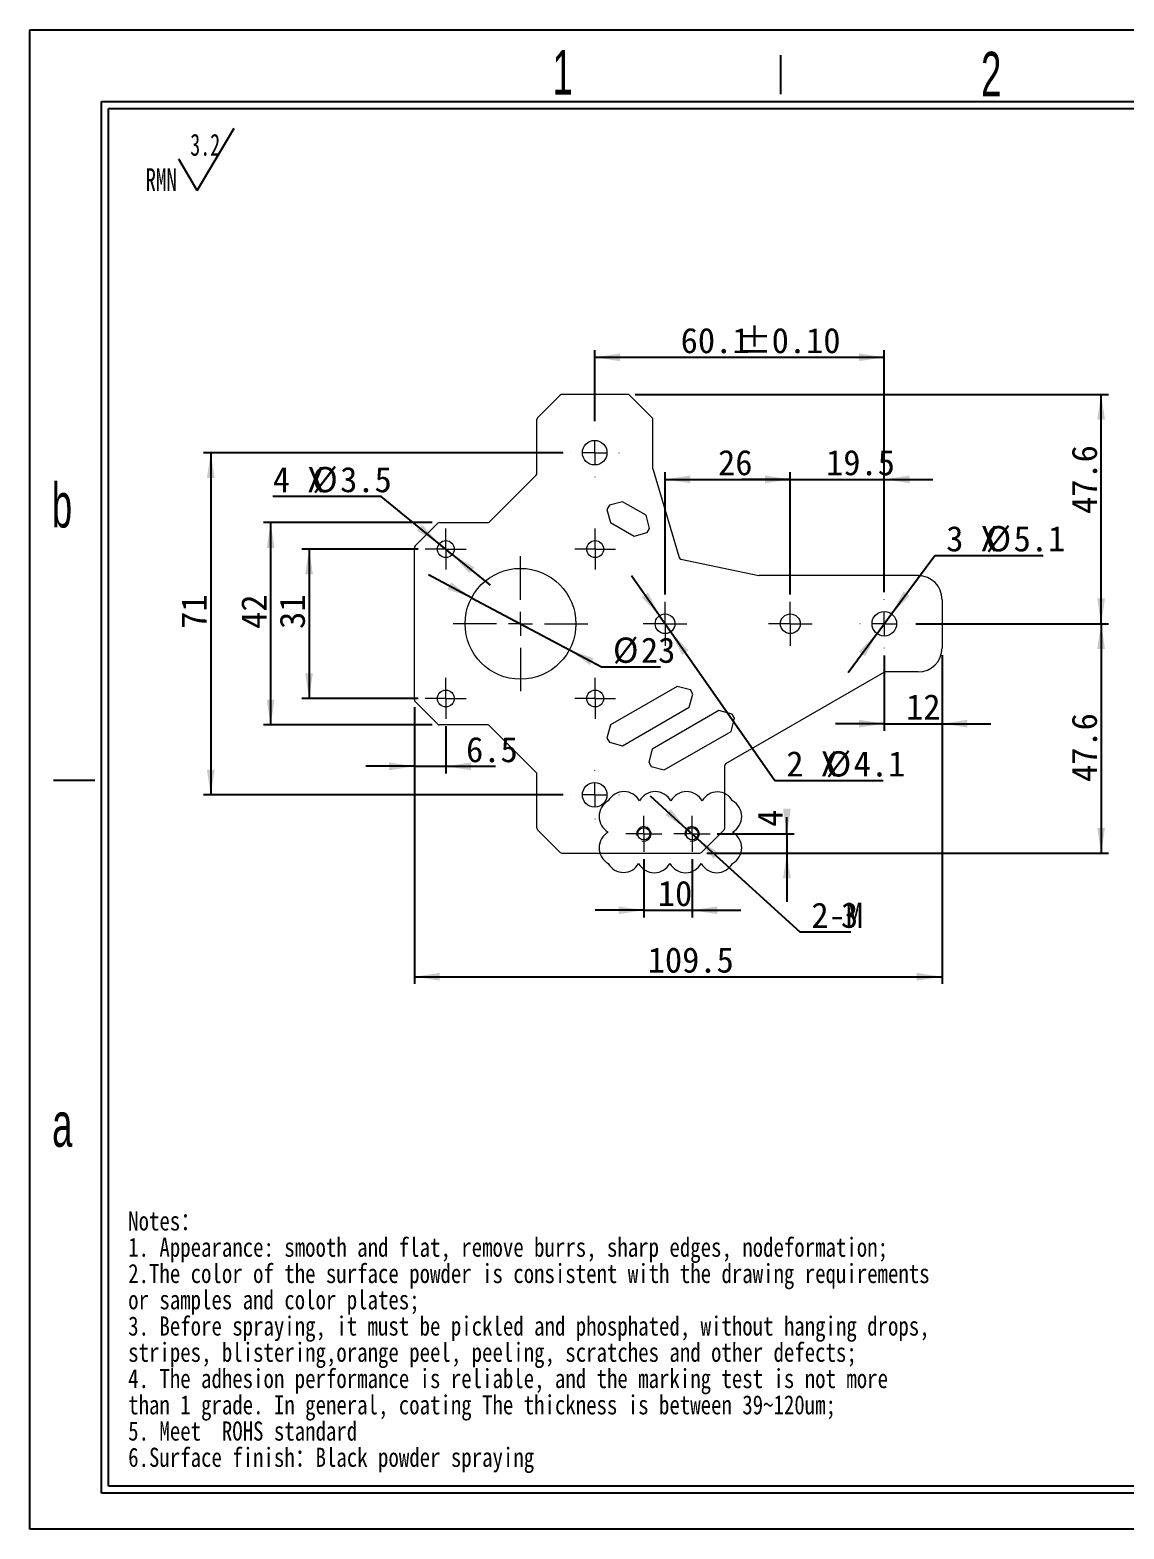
# Model space of a CAD drawing. Header units: millimetres. Extents: x 3 to 443, y 2 to 313.
# Drawn here: x 2.7 to 229.7, y 1.9 to 313 of the extents above; entities that cross this region are included whole.
import ezdxf

# ---------------------------------------------------------------- set-up
doc = ezdxf.new("R2010")
doc.units = ezdxf.units.MM
doc.header["$LTSCALE"] = 1.5
doc.linetypes.add('CENTER', pattern=[10.16, 6.35, -1.27, 1.27, -1.27])
doc.layers.add('DIM', color=5, linetype='Continuous')
doc.layers.add('SLD-0', color=179, linetype='Continuous')
doc.layers.add('中心线', color=1, linetype='CENTER', lineweight=15)
doc.styles.add('SLDTEXTSTYLE0', font='SIMSUN.TTC', dxfattribs={"width": 0.67})
doc.styles.add('SLDTEXTSTYLE15', font='SIMSUN.TTC')
doc.styles.add('SLDTEXTSTYLE3', font='SIMSUN.TTC', dxfattribs={"width": 0.8, "bigfont": 'bigfont'})
doc.styles.add('SLDTEXTSTYLE4', font='SIMSUN.TTC', dxfattribs={"width": 0.8})
doc.styles.add('SLDTEXTSTYLE7', font='GOTHIC.TTF', dxfattribs={"width": 0.61171})
doc.dimstyles.new('SLDDIMSTYLE0', dxfattribs={"dimtxt": 5.25, "dimasz": 5.25, "dimexe": 0, "dimexo": 0.0625, "dimgap": 1.3125, "dimtad": 2, "dimrnd": 1e-09, "dimzin": 12, "dimdsep": 46, "dimtxsty": 'SLDTEXTSTYLE0', "dimsah": 1, "dimcen": 0.09, "dimadec": 0, "dimazin": 3, "dimtol": 1, "dimtp": 0.1, "dimtm": 0.1, "dimtfac": 1, "dimtofl": 0, "dimtmove": 0, "dimatfit": 3, "dimfxl": 0, "dimfrac": 2, "dimtolj": 1, "dimtzin": 0, "dimarcsym": 0})
doc.dimstyles.new('SLDDIMSTYLE1', dxfattribs={"dimtxt": 5.25, "dimasz": 5.25, "dimexe": 0, "dimexo": 0.0625, "dimgap": 1.3125, "dimtad": 2, "dimrnd": 1e-09, "dimzin": 12, "dimdsep": 46, "dimtxsty": 'SLDTEXTSTYLE0', "dimsah": 1, "dimcen": 0.09, "dimadec": 0, "dimazin": 3, "dimtfac": 1, "dimtmove": 0, "dimatfit": 0, "dimfxl": 0, "dimfrac": 2, "dimtolj": 1, "dimtzin": 12, "dimarcsym": 0})
doc.dimstyles.new('SLDDIMSTYLE2', dxfattribs={"dimtxt": 5.25, "dimasz": 5.25, "dimexe": 0, "dimexo": 0.0625, "dimgap": 1.3125, "dimtad": 2, "dimrnd": 1e-09, "dimzin": 12, "dimdsep": 46, "dimtxsty": 'SLDTEXTSTYLE0', "dimsah": 1, "dimcen": 0.09, "dimadec": 0, "dimazin": 3, "dimtfac": 1, "dimtofl": 0, "dimtmove": 0, "dimatfit": 3, "dimfxl": 0, "dimfrac": 2, "dimtolj": 1, "dimtzin": 12, "dimarcsym": 0})
doc.dimstyles.new('SLDDIMSTYLE3', dxfattribs={"dimtxt": 5.25, "dimasz": 5.25, "dimexe": 0, "dimexo": 0.0625, "dimgap": 1.3125, "dimtad": 0, "dimtih": 1, "dimtoh": 1, "dimrnd": 1e-09, "dimzin": 12, "dimdsep": 46, "dimtxsty": 'SLDTEXTSTYLE0', "dimsah": 1, "dimcen": 0, "dimadec": 0, "dimazin": 3, "dimtfac": 1, "dimtmove": 0, "dimatfit": 3, "dimfxl": 0, "dimfrac": 2, "dimtolj": 1, "dimtzin": 12, "dimarcsym": 0})
doc.dimstyles.new('SLDDIMSTYLE4', dxfattribs={"dimtxt": 5.25, "dimasz": 5.25, "dimexe": 0, "dimexo": 0.0625, "dimgap": 1.3125, "dimtad": 0, "dimtih": 1, "dimtoh": 1, "dimrnd": 1e-09, "dimzin": 12, "dimdsep": 46, "dimtxsty": 'SLDTEXTSTYLE0', "dimsah": 1, "dimcen": 0, "dimadec": 0, "dimazin": 3, "dimtfac": 1, "dimtmove": 0, "dimatfit": 3, "dimfxl": 0, "dimfrac": 2, "dimtolj": 1, "dimtzin": 12, "dimarcsym": 0})

# ---------------------------------------------------------------- blocks, each defined once
blk = doc.blocks.new('SW_NOTE_0')
at = {"layer": 'SLD-0', "color": 0}
for q in [(18.4, 13.88), (6.91, 7.39)]:
    blk.add_line((10.74, 0.89), q, dxfattribs=at)
at = {"layer": 'SLD-0', "color": 0, "attachment_point": 1, "style": 'SLDTEXTSTYLE0'}
for s, insert, char_height in [('3.2', (9.28, 12.68), 4.548), ('RMN', (0, 5.54), 4.762)]:
    blk.add_mtext(s, dxfattribs=dict(at, insert=insert, char_height=char_height))
blk = doc.blocks.new('SW_NOTE_1')
at = {"layer": 'SLD-0', "color": 0, "char_height": 3.9688, "attachment_point": 1}
for s, insert, style in [('Notes\\M+18146', (0, 4.62), 'SLDTEXTSTYLE3'), ('1. Appearance: smooth and flat, remove burrs, sharp edges, nodeformation;', (0, -0.83), 'SLDTEXTSTYLE4'), ('2.The color of the surface powder is consistent with the drawing requirements ', (0, -6.28), 'SLDTEXTSTYLE4'), ('or samples and color plates;', (0, -11.73), 'SLDTEXTSTYLE4'), ('3. Before spraying, it must be pickled and phosphated, without hanging drops, ', (0, -17.18), 'SLDTEXTSTYLE4'), ('stripes, blistering,orange peel, peeling, scratches and other defects;', (0, -22.63), 'SLDTEXTSTYLE4'), ('4. The adhesion performance is reliable, and the marking test is not more ', (0, -28.08), 'SLDTEXTSTYLE4'), ('than 1 grade. In general, coating The thickness is between 39~120um;', (0, -33.53), 'SLDTEXTSTYLE4'), ('5. Meet  ROHS standard', (0, -38.97), 'SLDTEXTSTYLE4'), ('6.Surface finish\\M+18146Black powder spraying', (0, -44.42), 'SLDTEXTSTYLE3')]:
    blk.add_mtext(s, dxfattribs=dict(at, insert=insert, style=style))
blk = doc.blocks.new('_D')
at = {"layer": 'DIM', "color": 1}
for p, q in [((119.9, 231.84), (119.9, 246.59)), ((180, 196.34), (180, 246.59)), ((119.9, 245.09), (180, 245.09))]:
    blk.add_line(p, q, dxfattribs=at)
for points in [[(119.9, 245.09), (125.15, 244.28), (125.15, 245.9)], [(180, 245.09), (174.75, 245.9), (174.75, 244.28)]]:
    blk.add_solid(points, dxfattribs=at)
at = {"layer": 'DIM', "color": 1, "char_height": 5.25, "attachment_point": 1, "style": 'SLDTEXTSTYLE15'}
for s, insert in [('60.1', (137.75, 251.2)), (' ±0.10', (145.92, 251.2))]:
    blk.add_mtext(s, dxfattribs=dict(at, insert=insert))
blk = doc.blocks.new('_D_1')
at = {"layer": 'DIM'}
for p, q in [((134.5, 195.84), (134.5, 221.26)), ((160.5, 195.84), (160.5, 221.26)), ((134.5, 219.76), (160.5, 219.76))]:
    blk.add_line(p, q, dxfattribs=at)
for points in [[(134.5, 219.76), (139.75, 218.95), (139.75, 220.57)], [(160.5, 219.76), (155.25, 220.57), (155.25, 218.95)]]:
    blk.add_solid(points, dxfattribs=at)
at = {"layer": 'DIM', "insert": (145.51, 225.87), "char_height": 5.25, "attachment_point": 1, "style": 'SLDTEXTSTYLE15'}
blk.add_mtext('26', dxfattribs=at)
blk = doc.blocks.new('_D_2')
at = {"layer": 'DIM'}
for p, q in [((86.21, 210.79), (51.16, 210.79)), ((52.66, 210.79), (52.66, 168.79)), ((86.21, 168.79), (51.16, 168.79))]:
    blk.add_line(p, q, dxfattribs=at)
for points in [[(52.66, 210.79), (51.85, 205.54), (53.46, 205.54)], [(52.66, 168.79), (53.46, 174.04), (51.85, 174.04)]]:
    blk.add_solid(points, dxfattribs=at)
at = {"layer": 'DIM', "insert": (46.55, 188.73), "char_height": 5.25, "attachment_point": 1, "rotation": 90, "style": 'SLDTEXTSTYLE15'}
blk.add_mtext('42', dxfattribs=at)
blk = doc.blocks.new('_D_3')
at = {"layer": 'DIM'}
for p, q in [((83.25, 205.29), (59.13, 205.29)), ((60.63, 205.29), (60.63, 174.29)), ((83.25, 174.29), (59.13, 174.29))]:
    blk.add_line(p, q, dxfattribs=at)
for points in [[(60.63, 205.29), (59.82, 200.04), (61.44, 200.04)], [(60.63, 174.29), (61.44, 179.54), (59.82, 179.54)]]:
    blk.add_solid(points, dxfattribs=at)
at = {"layer": 'DIM', "insert": (54.52, 188.73), "char_height": 5.25, "attachment_point": 1, "rotation": 90, "style": 'SLDTEXTSTYLE15'}
blk.add_mtext('31', dxfattribs=at)
blk = doc.blocks.new('_D_4')
at = {"layer": 'DIM'}
for p, q in [((128.3, 237.39), (226.5, 237.39)), ((225, 189.79), (225, 237.39)), ((186.55, 189.79), (226.5, 189.79))]:
    blk.add_line(p, q, dxfattribs=at)
for points in [[(225, 237.39), (224.19, 232.14), (225.81, 232.14)], [(225, 189.79), (225.81, 195.04), (224.19, 195.04)]]:
    blk.add_solid(points, dxfattribs=at)
at = {"layer": 'DIM', "insert": (218.89, 212.58), "char_height": 5.25, "attachment_point": 1, "rotation": 90, "style": 'SLDTEXTSTYLE15'}
blk.add_mtext('47.6', dxfattribs=at)
blk = doc.blocks.new('_D_5')
at = {"layer": 'DIM'}
for p, q in [((186.55, 189.79), (226.5, 189.79)), ((225, 189.79), (225, 142.19)), ((143.2, 142.19), (226.5, 142.19))]:
    blk.add_line(p, q, dxfattribs=at)
for points in [[(225, 189.79), (224.19, 184.54), (225.81, 184.54)], [(225, 142.19), (225.81, 147.44), (224.19, 147.44)]]:
    blk.add_solid(points, dxfattribs=at)
at = {"layer": 'DIM', "insert": (218.89, 156.96), "char_height": 5.25, "attachment_point": 1, "rotation": 90, "style": 'SLDTEXTSTYLE15'}
blk.add_mtext('47.6', dxfattribs=at)
blk = doc.blocks.new('_D_6')
at = {"layer": 'DIM'}
for p, q in [((94.35, 195.2), (85.44, 199.95)), ((94.35, 195.2), (114.65, 184.38)), ((114.65, 184.38), (121.31, 180.84)), ((121.31, 180.84), (133.58, 180.84))]:
    blk.add_line(p, q, dxfattribs=at)
for points in [[(94.35, 195.2), (90.1, 198.38), (89.34, 196.95)], [(114.65, 184.38), (118.91, 181.2), (119.66, 182.63)]]:
    blk.add_solid(points, dxfattribs=at)
at = {"layer": 'DIM', "char_height": 5.25, "attachment_point": 1, "style": 'SLDTEXTSTYLE15'}
for s, insert in [('%%c', (123.69, 186.94)), ('23', (129.5, 186.94))]:
    blk.add_mtext(s, dxfattribs=dict(at, insert=insert))
blk = doc.blocks.new('_D_7')
at = {"layer": 'DIM'}
for p, q in [((75.59, 216.23), (53.11, 216.23)), ((87.65, 206.4), (75.59, 216.23)), ((90.36, 204.19), (87.65, 206.4)), ((90.36, 204.19), (98.18, 197.8))]:
    blk.add_line(p, q, dxfattribs=at)
for points in [[(87.65, 206.4), (84.09, 210.34), (83.07, 209.09)], [(90.36, 204.19), (93.92, 200.24), (94.94, 201.49)]]:
    blk.add_solid(points, dxfattribs=at)
at = {"layer": 'DIM', "char_height": 5.25, "attachment_point": 1, "style": 'SLDTEXTSTYLE15'}
for s, insert in [('4 X ', (53.11, 222.34)), ('%%c', (61.28, 222.34)), ('3.5', (67.08, 222.34))]:
    blk.add_mtext(s, dxfattribs=dict(at, insert=insert))
blk = doc.blocks.new('_D_8')
at = {"layer": 'DIM'}
for p, q in [((181.52, 191.84), (190.47, 203.96)), ((190.47, 203.96), (212.95, 203.96)), ((178.49, 187.74), (181.52, 191.84)), ((178.49, 187.74), (172.49, 179.62))]:
    blk.add_line(p, q, dxfattribs=at)
for points in [[(181.52, 191.84), (185.29, 195.58), (183.99, 196.54)], [(178.49, 187.74), (174.72, 184), (176.02, 183.04)]]:
    blk.add_solid(points, dxfattribs=at)
at = {"layer": 'DIM', "char_height": 5.25, "attachment_point": 1, "style": 'SLDTEXTSTYLE15'}
for s, insert in [('3 X ', (192.85, 210.07)), ('%%c', (201.02, 210.07)), ('5.1', (206.83, 210.07))]:
    blk.add_mtext(s, dxfattribs=dict(at, insert=insert))
blk = doc.blocks.new('_D_9')
at = {"layer": 'DIM'}
for p, q in [((160.5, 195.84), (160.5, 221.26)), ((180, 196.34), (180, 221.26)), ((160.5, 219.76), (150.41, 219.76)), ((160.5, 219.76), (180, 219.76)), ((180, 219.76), (190.1, 219.76))]:
    blk.add_line(p, q, dxfattribs=at)
for points in [[(160.5, 219.76), (155.25, 220.57), (155.25, 218.95)], [(180, 219.76), (185.25, 218.95), (185.25, 220.57)]]:
    blk.add_solid(points, dxfattribs=at)
at = {"layer": 'DIM', "insert": (167.92, 225.87), "char_height": 5.25, "attachment_point": 1, "style": 'SLDTEXTSTYLE15'}
blk.add_mtext('19.5', dxfattribs=at)
blk = doc.blocks.new('_D_10')
at = {"layer": 'DIM'}
for p, q in [((133.33, 191.47), (127.54, 199.74)), ((133.33, 191.47), (135.68, 188.11)), ((135.68, 188.11), (157.29, 157.24)), ((157.29, 157.24), (179.77, 157.24))]:
    blk.add_line(p, q, dxfattribs=at)
for points in [[(133.33, 191.47), (130.98, 196.23), (129.65, 195.31)], [(135.68, 188.11), (138.03, 183.35), (139.35, 184.27)]]:
    blk.add_solid(points, dxfattribs=at)
at = {"layer": 'DIM', "char_height": 5.25, "attachment_point": 1, "style": 'SLDTEXTSTYLE15'}
for s, insert in [('2 X ', (159.67, 163.35)), ('%%c', (167.84, 163.35)), ('4.1', (173.64, 163.35))]:
    blk.add_mtext(s, dxfattribs=dict(at, insert=insert))
blk = doc.blocks.new('_D_11')
at = {"layer": 'DIM'}
for p, q in [((113.35, 225.29), (38.74, 225.29)), ((40.24, 225.29), (40.24, 154.29)), ((113.35, 154.29), (38.74, 154.29))]:
    blk.add_line(p, q, dxfattribs=at)
for points in [[(40.24, 225.29), (39.43, 220.04), (41.05, 220.04)], [(40.24, 154.29), (41.05, 159.54), (39.43, 159.54)]]:
    blk.add_solid(points, dxfattribs=at)
at = {"layer": 'DIM', "insert": (34.13, 188.73), "char_height": 5.25, "attachment_point": 1, "rotation": 90, "style": 'SLDTEXTSTYLE15'}
blk.add_mtext('71', dxfattribs=at)
blk = doc.blocks.new('_D_12')
at = {"layer": 'DIM'}
for p, q in [((82.5, 172.5), (82.5, 158.71)), ((89, 168.54), (89, 158.71)), ((82.5, 160.21), (72.4, 160.21)), ((82.5, 160.21), (89, 160.21)), ((89, 160.21), (99.34, 160.21))]:
    blk.add_line(p, q, dxfattribs=at)
for points in [[(82.5, 160.21), (77.25, 161.02), (77.25, 159.4)], [(89, 160.21), (94.25, 159.4), (94.25, 161.02)]]:
    blk.add_solid(points, dxfattribs=at)
at = {"layer": 'DIM', "insert": (93.22, 166.32), "char_height": 5.25, "attachment_point": 1, "style": 'SLDTEXTSTYLE15'}
blk.add_mtext('6.5', dxfattribs=at)
blk = doc.blocks.new('_D_13')
at = {"layer": 'DIM'}
for p, q in [((192, 183.29), (192, 115.04)), ((82.5, 172.5), (82.5, 115.04)), ((82.5, 116.54), (192, 116.54))]:
    blk.add_line(p, q, dxfattribs=at)
for points in [[(82.5, 116.54), (87.75, 115.74), (87.75, 117.35)], [(192, 116.54), (186.75, 117.35), (186.75, 115.74)]]:
    blk.add_solid(points, dxfattribs=at)
at = {"layer": 'DIM', "insert": (130.91, 122.65), "char_height": 5.25, "attachment_point": 1, "style": 'SLDTEXTSTYLE15'}
blk.add_mtext('109.5', dxfattribs=at)
blk = doc.blocks.new('_D_14')
at = {"layer": 'DIM'}
for p, q in [((180, 183.24), (180, 167.56)), ((192, 183.29), (192, 167.56)), ((180, 169.06), (169.91, 169.06)), ((180, 169.06), (192, 169.06)), ((192, 169.06), (202.1, 169.06))]:
    blk.add_line(p, q, dxfattribs=at)
for points in [[(180, 169.06), (174.75, 169.87), (174.75, 168.25)], [(192, 169.06), (197.25, 168.25), (197.25, 169.87)]]:
    blk.add_solid(points, dxfattribs=at)
at = {"layer": 'DIM', "insert": (184.53, 175.17), "char_height": 5.25, "attachment_point": 1, "style": 'SLDTEXTSTYLE15'}
blk.add_mtext('12', dxfattribs=at)
blk = doc.blocks.new('_D_15')
at = {"layer": 'DIM', "color": 5}
for p, q in [((130.1, 140.94), (130.1, 128.85)), ((140.1, 140.94), (140.1, 128.85)), ((130.1, 130.35), (120.01, 130.35)), ((130.1, 130.35), (140.1, 130.35)), ((140.1, 130.35), (150.2, 130.35))]:
    blk.add_line(p, q, dxfattribs=at)
for points in [[(130.1, 130.35), (124.85, 131.15), (124.85, 129.54)], [(140.1, 130.35), (145.35, 129.54), (145.35, 131.15)]]:
    blk.add_solid(points, dxfattribs=at)
at = {"layer": 'DIM', "color": 5, "insert": (133.01, 136.46), "char_height": 5.25, "attachment_point": 1, "style": 'SLDTEXTSTYLE15'}
blk.add_mtext('10', dxfattribs=at)
blk = doc.blocks.new('_D_16')
at = {"layer": 'DIM', "color": 5}
for p, q in [((159.79, 146.19), (159.79, 149.69)), ((145.35, 146.19), (161.29, 146.19)), ((159.79, 146.19), (159.79, 142.19)), ((143.2, 142.19), (161.29, 142.19)), ((159.79, 142.19), (159.79, 132.1))]:
    blk.add_line(p, q, dxfattribs=at)
for points in [[(159.79, 146.19), (160.6, 151.44), (158.98, 151.44)], [(159.79, 142.19), (158.98, 136.94), (160.6, 136.94)]]:
    blk.add_solid(points, dxfattribs=at)
at = {"layer": 'DIM', "color": 5, "insert": (153.68, 147.65), "char_height": 5.25, "attachment_point": 1, "rotation": 90, "style": 'SLDTEXTSTYLE15'}
blk.add_mtext('4', dxfattribs=at)
blk = doc.blocks.new('_D_17')
at = {"layer": 'DIM', "color": 5}
for p, q in [((138.99, 147.2), (131.52, 153.99)), ((138.99, 147.2), (141.21, 145.18)), ((141.21, 145.18), (162.5, 125.83)), ((162.5, 125.83), (173.05, 125.83))]:
    blk.add_line(p, q, dxfattribs=at)
for points in [[(138.99, 147.2), (135.65, 151.33), (134.56, 150.13)], [(141.21, 145.18), (144.55, 141.05), (145.64, 142.25)]]:
    blk.add_solid(points, dxfattribs=at)
at = {"layer": 'DIM', "color": 5, "char_height": 5.25, "attachment_point": 1, "style": 'SLDTEXTSTYLE15'}
for s, insert in [('2-M', (164.88, 131.94)), ('3', (171.01, 131.94))]:
    blk.add_mtext(s, dxfattribs=dict(at, insert=insert))
blk = doc.blocks.new('SW_CENTERMARKSYMBOL_0')
at = {"layer": '中心线', "color": 0}
for p, q in [((0, 5), (0, 14)), ((-5, 0), (-14, 0)), ((0, 0), (-2.5, 0)), ((0, 0), (0, 2.5)), ((0, 0), (0, -2.5)), ((0, 0), (2.5, 0)), ((5, 0), (14, 0)), ((0, -5), (0, -14))]:
    blk.add_line(p, q, dxfattribs=at)
blk = doc.blocks.new('SW_CENTERMARKSYMBOL_1')
at = {"layer": '中心线', "color": 0}
for p, q in [((0, 2.5), (0, 4.25)), ((-2.5, 0), (-4.25, 0)), ((0, 0), (-2.5, 0)), ((0, 0), (0, 2.5)), ((0, 0), (0, -2.5)), ((0, 0), (2.5, 0)), ((2.5, 0), (4.25, 0)), ((0, -2.5), (0, -4.25))]:
    blk.add_line(p, q, dxfattribs=at)
blk = doc.blocks.new('SW_CENTERMARKSYMBOL_2')
at = {"layer": '中心线', "color": 0}
for p, q in [((0, 2.5), (0, 4.25)), ((-2.5, 0), (-4.25, 0)), ((0, 0), (-2.5, 0)), ((0, 0), (0, 2.5)), ((0, 0), (0, -2.5)), ((0, 0), (2.5, 0)), ((2.5, 0), (4.25, 0)), ((0, -2.5), (0, -4.25))]:
    blk.add_line(p, q, dxfattribs=at)
blk = doc.blocks.new('SW_CENTERMARKSYMBOL_3')
at = {"layer": '中心线', "color": 0}
for p, q in [((0, 2.5), (0, 4.25)), ((-2.5, 0), (-4.25, 0)), ((0, 0), (-2.5, 0)), ((0, 0), (0, 2.5)), ((0, 0), (0, -2.5)), ((0, 0), (2.5, 0)), ((2.5, 0), (4.25, 0)), ((0, -2.5), (0, -4.25))]:
    blk.add_line(p, q, dxfattribs=at)
blk = doc.blocks.new('SW_CENTERMARKSYMBOL_4')
at = {"layer": '中心线', "color": 0}
for p, q in [((0, 2.5), (0, 4.25)), ((-2.5, 0), (-4.25, 0)), ((0, 0), (-2.5, 0)), ((0, 0), (0, 2.5)), ((0, 0), (0, -2.5)), ((0, 0), (2.5, 0)), ((2.5, 0), (4.25, 0)), ((0, -2.5), (0, -4.25))]:
    blk.add_line(p, q, dxfattribs=at)
blk = doc.blocks.new('SW_CENTERMARKSYMBOL_5')
at = {"layer": '中心线', "color": 0}
for p, q in [((0, 5), (0, 5.05)), ((-5, 0), (-5.05, 0)), ((0, 0), (-2.5, 0)), ((0, 0), (0, 2.5)), ((0, 0), (0, -2.5)), ((0, 0), (2.5, 0)), ((5, 0), (5.05, 0)), ((0, -5), (0, -5.05))]:
    blk.add_line(p, q, dxfattribs=at)
blk = doc.blocks.new('SW_CENTERMARKSYMBOL_6')
at = {"layer": '中心线', "color": 0}
for p, q in [((0, 2.5), (0, 4.55)), ((-2.5, 0), (-4.55, 0)), ((0, 0), (-2.5, 0)), ((0, 0), (0, 2.5)), ((0, 0), (0, -2.5)), ((0, 0), (2.5, 0)), ((2.5, 0), (4.55, 0)), ((0, -2.5), (0, -4.55))]:
    blk.add_line(p, q, dxfattribs=at)
blk = doc.blocks.new('SW_CENTERMARKSYMBOL_7')
at = {"layer": '中心线', "color": 0}
for p, q in [((0, 2.5), (0, 4.55)), ((-2.5, 0), (-4.55, 0)), ((0, 0), (-2.5, 0)), ((0, 0), (0, 2.5)), ((0, 0), (0, -2.5)), ((0, 0), (2.5, 0)), ((2.5, 0), (4.55, 0)), ((0, -2.5), (0, -4.55))]:
    blk.add_line(p, q, dxfattribs=at)
blk = doc.blocks.new('SW_CENTERMARKSYMBOL_8')
at = {"layer": '中心线', "color": 0}
for p, q in [((0, 5), (0, 5.05)), ((-5, 0), (-5.05, 0)), ((0, 0), (-2.5, 0)), ((0, 0), (0, 2.5)), ((0, 0), (0, -2.5)), ((0, 0), (2.5, 0)), ((5, 0), (5.05, 0)), ((0, -5), (0, -5.05))]:
    blk.add_line(p, q, dxfattribs=at)
blk = doc.blocks.new('SW_CENTERMARKSYMBOL_9')
at = {"layer": '中心线', "color": 0}
for p, q in [((0, 5), (0, 5.05)), ((-5, 0), (-5.05, 0)), ((0, 0), (-2.5, 0)), ((0, 0), (0, 2.5)), ((0, 0), (0, -2.5)), ((0, 0), (2.5, 0)), ((5, 0), (5.05, 0)), ((0, -5), (0, -5.05))]:
    blk.add_line(p, q, dxfattribs=at)
blk = doc.blocks.new('SW_CENTERMARKSYMBOL_10')
at = {"layer": '中心线', "color": 0}
for p, q in [((0, 2.5), (0, 3.75)), ((-2.5, 0), (-3.75, 0)), ((0, 0), (-2.5, 0)), ((0, 0), (0, 2.5)), ((0, 0), (0, -2.5)), ((0, 0), (2.5, 0)), ((2.5, 0), (3.75, 0)), ((0, -2.5), (0, -3.75))]:
    blk.add_line(p, q, dxfattribs=at)
blk = doc.blocks.new('SW_CENTERMARKSYMBOL_11')
at = {"layer": '中心线', "color": 0}
for p, q in [((0, 2.5), (0, 3.75)), ((-2.5, 0), (-3.75, 0)), ((0, 0), (-2.5, 0)), ((0, 0), (0, 2.5)), ((0, 0), (0, -2.5)), ((0, 0), (2.5, 0)), ((2.5, 0), (3.75, 0)), ((0, -2.5), (0, -3.75))]:
    blk.add_line(p, q, dxfattribs=at)
blk = doc.blocks.new('SW_REVISION_CLOUD_0')
at = {"color": 0, "linetype": 'Continuous', "lineweight": 0}
for centre, radius, start, end in [((-11.09, 3.25), 3.71, 118.955, 241.045), ((-9.64, 4.7), 3.71, 28.955, 151.045), ((-3.15, 4.7), 3.71, 28.955, 151.045), ((3.35, 4.7), 3.71, 28.955, 151.045), ((9.75, 4.76), 3.59, 28.955, 151.045), ((11.09, 3.25), 3.71, 298.955, 61.045), ((-11.09, -3.25), 3.71, 118.955, 241.045), ((11.09, -3.25), 3.71, 298.955, 61.045), ((-9.75, -4.76), 3.59, 208.955, 331.045), ((-3.35, -4.7), 3.71, 208.955, 331.045), ((3.15, -4.7), 3.71, 208.955, 331.045), ((9.64, -4.7), 3.71, 208.955, 331.045)]:
    blk.add_arc(centre, radius, start, end, dxfattribs=at)

msp = doc.modelspace()

# ---------------------------------------------------------------- linework, layer by layer
at = {"color": 7, "linetype": 'Continuous', "lineweight": 15}
for p, q in [((108.049, 232.538), (112.756, 237.245)), ((126.795, 237.391), (113.11, 237.391)), ((127.149, 237.245), (131.856, 232.538)), ((107.903, 220.998), (107.903, 232.184)), ((132.003, 221.864), (132.003, 232.184)), ((132.023, 221.721), (137.418, 203.576)), ((107.756, 220.645), (98.049, 210.938)), ((125.678, 215.121), (122.946, 214.389)), ((130.563, 212.301), (125.678, 215.121)), ((122.946, 214.389), (122.446, 213.523)), ((122.446, 213.523), (123.178, 210.791)), ((131.295, 209.569), (130.563, 212.301)), ((82.645, 205.938), (87.352, 210.645)), ((87.706, 210.791), (97.695, 210.791)), ((123.178, 210.791), (128.063, 207.971)), ((128.063, 207.971), (130.795, 208.703)), ((130.795, 208.703), (131.295, 209.569)), ((82.498, 173.998), (82.498, 205.584)), ((137.793, 203.23), (153.951, 199.802)), ((187.003, 199.791), (154.055, 199.791)), ((192.003, 194.791), (192.003, 184.791)), ((147.153, 160.781), (179.964, 179.724)), ((187.003, 179.791), (180.214, 179.791)), ((137.035, 176.791), (123.178, 168.791)), ((139.767, 176.059), (137.035, 176.791)), ((139.535, 172.461), (140.267, 175.193)), ((140.267, 175.193), (139.767, 176.059)), ((87.352, 168.938), (82.645, 173.645)), ((125.678, 164.461), (139.535, 172.461)), ((145.695, 171.791), (131.839, 163.791)), ((148.427, 171.059), (145.695, 171.791)), ((97.695, 168.791), (87.706, 168.791)), ((98.049, 168.645), (107.756, 158.938)), ((123.178, 168.791), (122.446, 166.059)), ((148.195, 167.461), (148.927, 170.193)), ((148.927, 170.193), (148.427, 171.059)), ((122.446, 166.059), (122.946, 165.193)), ((122.946, 165.193), (125.678, 164.461)), ((134.339, 159.461), (148.195, 167.461)), ((131.839, 163.791), (131.107, 161.059)), ((131.107, 161.059), (131.607, 160.193)), ((131.607, 160.193), (134.339, 159.461)), ((146.903, 147.398), (146.903, 160.348)), ((107.903, 147.398), (107.903, 158.584)), ((112.756, 142.338), (108.049, 147.045)), ((146.756, 147.045), (142.049, 142.338)), ((113.11, 142.191), (141.695, 142.191))]:
    msp.add_line(p, q, dxfattribs=at)
for centre, radius in [((119.903, 225.291), 2.55), ((89.003, 205.291), 1.75), ((120.003, 205.291), 1.75), ((104.503, 189.791), 11.5), ((134.503, 189.791), 2.05), ((160.503, 189.791), 2.05), ((180.003, 189.791), 2.55), ((89.003, 174.291), 1.75), ((120.003, 174.291), 1.75), ((119.903, 154.291), 2.55), ((130.103, 146.191), 1.25), ((140.103, 146.191), 1.25)]:
    msp.add_circle(centre, radius, dxfattribs=at)
for centre, radius, start, end in [((113.11, 236.891), 0.5, 90, 135), ((126.795, 236.891), 0.5, 45, 90), ((108.403, 232.184), 0.5, 135, 180), ((131.503, 232.184), 0.5, 0, 45), ((107.403, 220.998), 0.5, 315, 0), ((132.503, 221.864), 0.5, 180, 196.55707), ((87.706, 210.291), 0.5, 90, 135), ((97.695, 211.291), 0.5, 270, 315), ((82.998, 205.584), 0.5, 135, 180), ((137.897, 203.719), 0.5, 196.55707, 258.02387), ((154.055, 200.291), 0.5, 258.02387, 270), ((187.003, 194.791), 5, 0, 90), ((187.003, 184.791), 5, 270, 0), ((180.214, 179.291), 0.5, 90, 120), ((82.998, 173.998), 0.5, 180, 225), ((87.706, 169.291), 0.5, 225, 270), ((97.695, 168.291), 0.5, 45, 90), ((107.403, 158.584), 0.5, 0, 45), ((147.403, 160.348), 0.5, 120, 180), ((108.403, 147.398), 0.5, 180, 225), ((146.403, 147.398), 0.5, 315, 0), ((113.11, 142.691), 0.5, 225, 270), ((141.695, 142.691), 0.5, 270, 315)]:
    msp.add_arc(centre, radius, start, end, dxfattribs=at)
at = {"color": 7, "linetype": 'Continuous', "lineweight": 0}
for centre in [(130.103, 146.191), (140.103, 146.191)]:
    msp.add_arc(centre, 1.5, 255, 195, dxfattribs=at)
at = {"layer": 'SLD-0'}
for p, q in [((2.718, 313.011), (442.66, 313.011)), ((2.718, 1.941), (2.718, 313.011)), ((19.012, 10.828), (19.012, 296.716)), ((19.012, 296.716), (433.772, 296.716)), ((433.772, 10.828), (19.012, 10.828)), ((442.66, 1.941), (2.718, 1.941))]:
    msp.add_line(p, q, dxfattribs=at)
at = {"layer": 'SLD-0', "color": 6, "linetype": 'Continuous'}
for p, q in [((158.552, 299.679), (158.552, 307.754)), ((17.531, 9.347), (17.531, 298.198)), ((17.531, 298.198), (435.253, 298.198)), ((16.207, 157.279), (7.602, 157.279)), ((435.253, 9.347), (17.531, 9.347))]:
    msp.add_line(p, q, dxfattribs=at)

# ---------------------------------------------------------------- block references
at = {"color": 1, "linetype": 'Continuous', "lineweight": 0}
msp.add_blockref('SW_REVISION_CLOUD_0', (135.621, 146.543), dxfattribs=at)
at = {"layer": 'SLD-0'}
msp.add_blockref('SW_NOTE_0', (26.693, 278.787), dxfattribs=at)
at = {"layer": 'SLD-0', "color": 5}
msp.add_blockref('SW_NOTE_1', (23.098, 63.233), dxfattribs=at)
at = {"layer": '中心线'}
for name, p in [('SW_CENTERMARKSYMBOL_5', (119.903, 225.291)), ('SW_CENTERMARKSYMBOL_4', (89.003, 205.291)), ('SW_CENTERMARKSYMBOL_1', (120.003, 205.291)), ('SW_CENTERMARKSYMBOL_0', (104.503, 189.791)), ('SW_CENTERMARKSYMBOL_6', (134.503, 189.791)), ('SW_CENTERMARKSYMBOL_7', (160.503, 189.791)), ('SW_CENTERMARKSYMBOL_8', (180.003, 189.791)), ('SW_CENTERMARKSYMBOL_3', (89.003, 174.291)), ('SW_CENTERMARKSYMBOL_2', (120.003, 174.291)), ('SW_CENTERMARKSYMBOL_9', (119.903, 154.291))]:
    msp.add_blockref(name, p, dxfattribs=at)
at = {"layer": '中心线', "color": 1}
for name, p in [('SW_CENTERMARKSYMBOL_10', (130.103, 146.191)), ('SW_CENTERMARKSYMBOL_11', (140.103, 146.191))]:
    msp.add_blockref(name, p, dxfattribs=at)

# ---------------------------------------------------------------- texts
at = {"layer": 'SLD-0', "char_height": 9.258, "attachment_point": 1, "style": 'SLDTEXTSTYLE7'}
for s, insert in [('1', (111.166, 308.848)), ('2', (200.082, 308.483)), ('b', (7.252, 219.029)), ('a', (7.32, 90.527))]:
    msp.add_mtext(s, dxfattribs=dict(at, insert=insert))

# ---------------------------------------------------------------- dimensions: what is measured, and where the dimension line sits
at = {"layer": 'DIM', "color": 1}
dim = msp.add_linear_dim(base=(180.003, 245.092), p1=(119.903, 230.341), p2=(180.003, 194.841), dimstyle='SLDDIMSTYLE0', dxfattribs=at)
dim.commit()
dim.dimension.update_dxf_attribs({"geometry": '_D', "text_midpoint": (148.982, 245.092), "dimtype": 160})
at = {"layer": 'DIM'}
for base, p1, p2, picture, middle in [((225.003, 237.391), (185.053, 189.791), (126.795, 237.391), '_D_4', (225.003, 216.665)), ((40.238, 154.291), (114.853, 225.291), (114.853, 154.291), '_D_11', (40.238, 190.772)), ((52.656, 168.791), (87.706, 210.791), (87.706, 168.791), '_D_2', (52.656, 190.772)), ((60.628, 174.291), (84.753, 205.291), (84.753, 174.291), '_D_3', (60.628, 190.772)), ((225.003, 142.191), (185.053, 189.791), (141.695, 142.191), '_D_5', (225.003, 161.044))]:
    dim = msp.add_linear_dim(base=base, p1=p1, p2=p2, angle=90, dimstyle='SLDDIMSTYLE2', dxfattribs=at)
    dim.commit()
    dim.dimension.update_dxf_attribs({"geometry": picture, "text_midpoint": middle, "dimtype": 160})
for base, p1, p2, dimstyle, picture, middle in [((160.503, 219.761), (134.503, 194.341), (160.503, 194.341), 'SLDDIMSTYLE1', '_D_1', (147.55, 219.761)), ((180.003, 219.761), (160.503, 194.341), (180.003, 194.841), 'SLDDIMSTYLE1', '_D_9', (171.999, 219.761)), ((192.0026, 116.5445), (82.4984, 173.9983), (192.0026, 184.7912), 'SLDDIMSTYLE2', '_D_13', (136.0191, 116.5445)), ((192.003, 169.062), (180.003, 184.741), (192.003, 184.791), 'SLDDIMSTYLE1', '_D_14', (186.575, 169.062)), ((89.0026, 160.2084), (82.4984, 173.9983), (89.0026, 170.0412), 'SLDDIMSTYLE1', '_D_12', (96.278, 160.2084))]:
    dim = msp.add_linear_dim(base=base, p1=p1, p2=p2, dimstyle=dimstyle, dxfattribs=at)
    dim.commit()
    dim.dimension.update_dxf_attribs({"geometry": picture, "text_midpoint": middle, "dimtype": 160})
for p1, p2, text, picture, middle in [((87.647, 206.397), (90.359, 204.185), '4 X <>', '_D_7', (63.157, 220.04)), ((181.518, 191.842), (178.487, 187.74), '3 X <>', '_D_8', (202.903, 207.765)), ((135.678, 188.112), (133.327, 191.471), '2 X <>', '_D_10', (169.718, 161.044))]:
    dim = msp.add_diameter_dim_2p(p1=p1, p2=p2, text=text, dimstyle='SLDDIMSTYLE3', dxfattribs=at)
    dim.commit()
    dim.dimension.update_dxf_attribs({"geometry": picture, "text_midpoint": middle, "dimtype": 163})
dim = msp.add_diameter_dim_2p(p1=(114.652, 184.384), p2=(94.353, 195.199), dimstyle='SLDDIMSTYLE3', dxfattribs=at)
dim.commit()
dim.dimension.update_dxf_attribs({"geometry": '_D_6', "text_midpoint": (128.636, 184.641), "dimtype": 163})
at = {"layer": 'DIM', "color": 5}
dim = msp.add_diameter_dim_2p(p1=(141.213, 145.182), p2=(138.993, 147.2), text='2-M<>', dimstyle='SLDDIMSTYLE4', override={"dimpost": '<>'}, dxfattribs=at)
dim.commit()
dim.dimension.update_dxf_attribs({"geometry": '_D_17', "text_midpoint": (168.966, 128.889), "dimtype": 163})
dim = msp.add_linear_dim(base=(159.79, 142.191), p1=(143.853, 146.191), p2=(141.695, 142.191), angle=90, dimstyle='SLDDIMSTYLE1', dxfattribs=at)
dim.commit()
dim.dimension.update_dxf_attribs({"geometry": '_D_16', "text_midpoint": (159.79, 148.671), "dimtype": 160})
dim = msp.add_linear_dim(base=(140.103, 130.347), p1=(130.103, 142.441), p2=(140.103, 142.441), dimstyle='SLDDIMSTYLE1', dxfattribs=at)
dim.commit()
dim.dimension.update_dxf_attribs({"geometry": '_D_15', "text_midpoint": (135.053, 130.347), "dimtype": 160})

doc.saveas('drawing.dxf')
